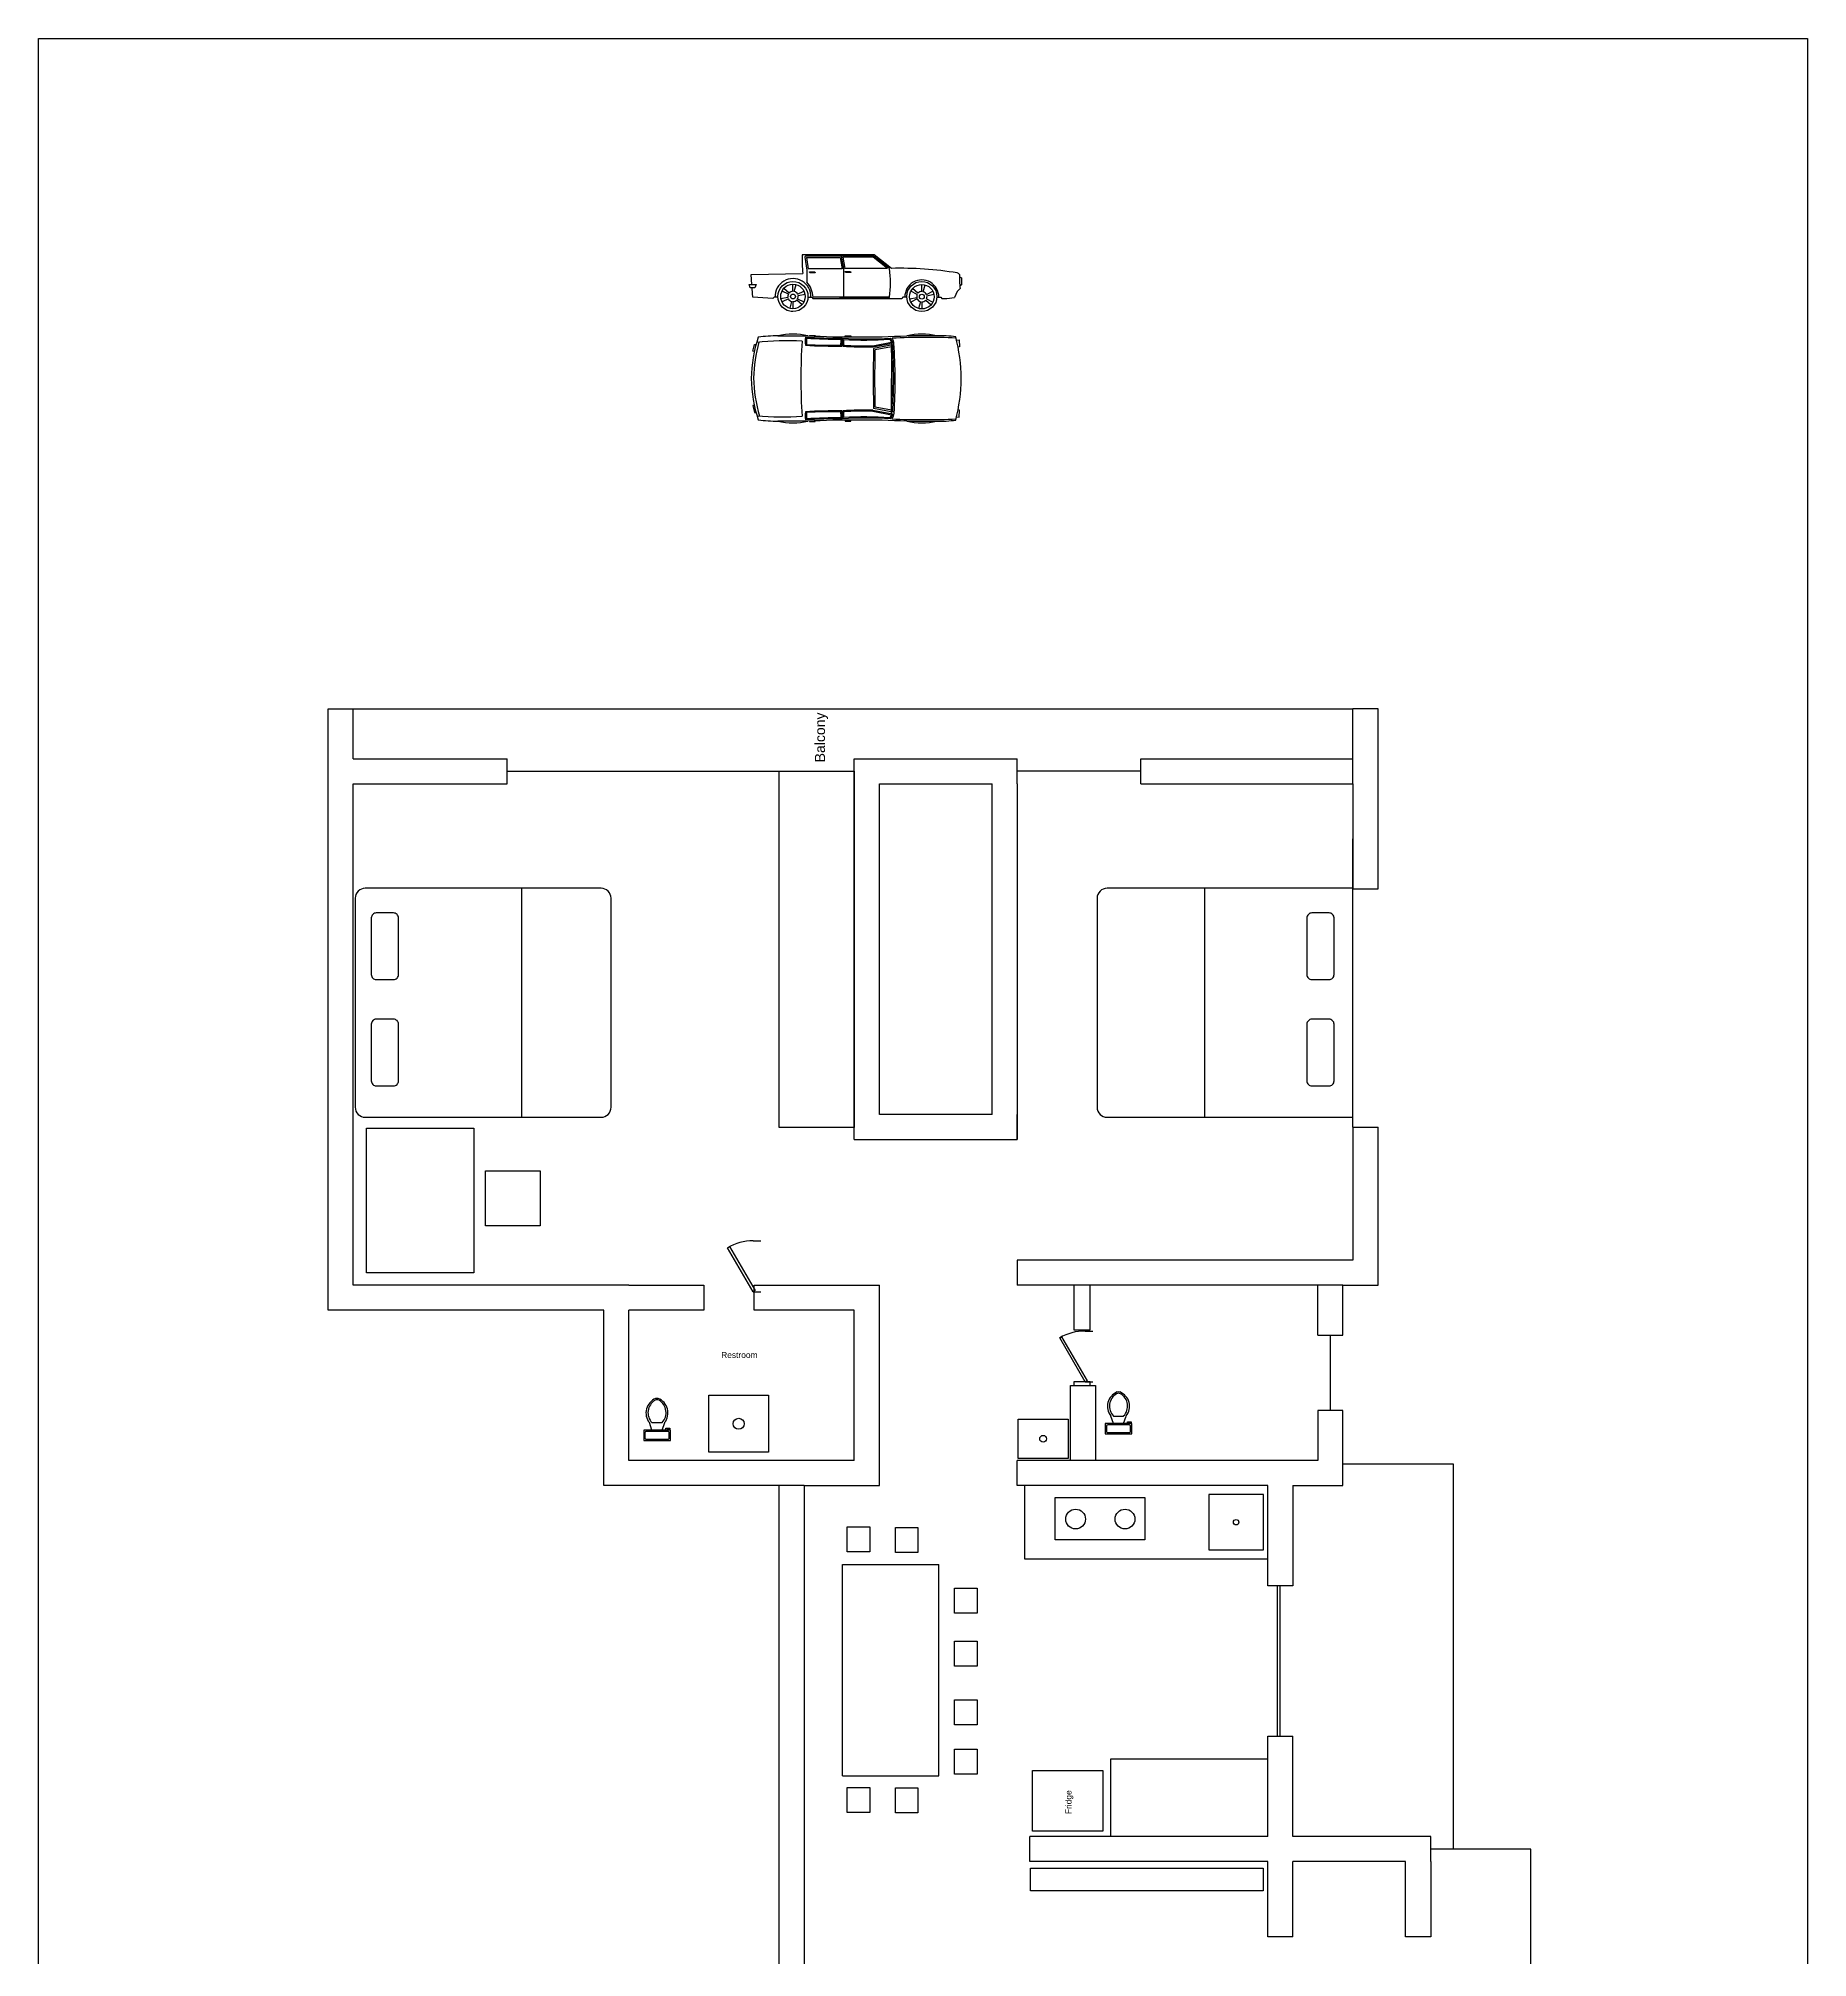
# Model space of a CAD drawing. Header units: inches. Extents: x -9463 to -3695, y -4045 to 9908.
# Drawn here: x -9114 to -5584, y -1271 to 2558 of the extents above; entities that cross this region are included whole.
import ezdxf

# ---------------------------------------------------------------- set-up
doc = ezdxf.new("R2010")
doc.units = ezdxf.units.IN
doc.header["$MEASUREMENT"] = 0
doc.styles.get("Standard").update_dxf_attribs({"font": 'arial.ttf'})

# ---------------------------------------------------------------- blocks, each defined once
blk = doc.blocks.new('*U4')
for p, q in [((6, 9.5), (2, 9.5)), ((8, 4), (14, 6)), ((14, 4), (14, -4)), ((8, -4), (14, -6)), ((8, -7), (9.5, -7)), ((8.5, -8), (8, -8)), ((8.5, -10), (8.5, -8)), ((9.5, -10), (8.5, -10)), ((9.5, -7), (9.5, -10))]:
    blk.add_line(p, q)
blk.add_lwpolyline([(8, 10.5), (0, 10.5), (0, -10.5), (8, -10.5)], close=True)
for points in [[(1, 8.5), (1, -8.5)], [(7, -8.5), (7, 8.5)], [(2, -9.5), (6, -9.5)]]:
    blk.add_lwpolyline(points)
for centre, radius, start, end in [((1.9, 8.6), 0.884, 81.9774, 188.2376), ((6.1, 8.6), 0.884, 351.9774, 98.2376), ((21.6, -3.5), 12.2, 22.136, 128.6382), ((21.8, -4.2), 11.3, 31.1605, 133.7396), ((27.9, 0.1), 4, 335.8394, 24.3757), ((29, 0.1), 4, 344.9681, 15.247), ((1.9, -8.6), 0.884, 171.9774, 278.2376), ((6.1, -8.6), 0.884, 261.9774, 8.2376), ((21.6, 3.6), 12.2, 231.5766, 338.079), ((21.8, 4.2), 11.3, 226.4753, 329.0544)]:
    blk.add_arc(centre, radius, start, end)
blk = doc.blocks.new('*U116')
for p, q in [((0, 0), (0, -6)), ((40, 0), (40, -6))]:
    blk.add_line(p, q)
blk.add_lwpolyline([(0, 0), (34.6, 20), (35.5, 18.5), (0.9, -1.5)], close=True)
blk.add_arc((0, 0), 40, 0, 30)
blk = doc.blocks.new('*U2')
for p, q in [((0, 0), (0, -6)), ((40, 0), (40, -6))]:
    blk.add_line(p, q)
blk.add_lwpolyline([(0, 0), (34.6, 20), (35.5, 18.5), (0.9, -1.5)], close=True)
blk.add_arc((0, 0), 40, 0, 30)

msp = doc.modelspace()

# ---------------------------------------------------------------- linework, layer by layer
for p, q in [((-7565.65722, 2125.85689), (-7589.67605, 2125.85689)), ((-7584.49534, 2121.01464), (-7580.53686, 2095.05991)), ((-7512.08364, 2123.31618), (-7582.5182, 2123.31618)), ((-7581.54927, 2120.63539), (-7578.26105, 2097.89348)), ((-7581.54927, 2120.63539), (-7514.02029, 2120.63539)), ((-7446.42724, 2125.85689), (-7565.65722, 2125.85689)), ((-7514.02029, 2120.63539), (-7510.10393, 2097.89348)), ((-7447.49291, 2123.31618), (-7512.08364, 2123.31618)), ((-7512.08364, 2123.31618), (-7507.65312, 2098.03192)), ((-7448.09788, 2120.91227), (-7509.11867, 2120.91227)), ((-7509.11867, 2120.91227), (-7505.20231, 2098.17036)), ((-7419.91989, 2098.17036), (-7448.09788, 2120.91227)), ((-7415.66037, 2098.17036), (-7447.49291, 2123.31618)), ((-7411.9091, 2098.42651), (-7446.42724, 2125.85689)), ((-7691.67929, 2086.58873), (-7588.67677, 2088.26227)), ((-7690.37896, 2066.39902), (-7691.67929, 2086.58873)), ((-7580.53686, 2095.05991), (-7580.53686, 2095.05991)), ((-7580.53686, 2095.05991), (-7580.53686, 2071.28049)), ((-7510.10393, 2097.89348), (-7578.26105, 2097.89348)), ((-7575.45324, 2091.61805), (-7564.93331, 2091.61805)), ((-7574.86551, 2089.66107), (-7575.45324, 2091.61805)), ((-7563.97653, 2089.66107), (-7574.86551, 2089.66107)), ((-7564.93331, 2091.61805), (-7563.97653, 2089.66107)), ((-7507.62039, 2098.03377), (-7507.65312, 2098.03192)), ((-7507.62039, 2098.03377), (-7507.62039, 2041.21989)), ((-7419.91989, 2098.17036), (-7505.20231, 2098.17036)), ((-7504.18862, 2092.12895), (-7493.66869, 2092.12895)), ((-7503.60089, 2090.17197), (-7504.18862, 2092.12895)), ((-7492.71191, 2090.17197), (-7503.60089, 2090.17197)), ((-7493.66869, 2092.12895), (-7492.71191, 2090.17197)), ((-7276.05877, 2082.08466), (-7271.85154, 2079.95432)), ((-7271.85154, 2079.95432), (-7271.85154, 2069.48458)), ((-7271.85154, 2069.48458), (-7271.85154, 2065.62406)), ((-7693.56076, 2059.79159), (-7695.80889, 2066.39902)), ((-7695.80889, 2066.39902), (-7681.92338, 2066.39902)), ((-7689.59347, 2059.79159), (-7693.56076, 2059.79159)), ((-7689.21224, 2048.28366), (-7689.95341, 2059.79159)), ((-7684.56824, 2059.79159), (-7689.59347, 2059.79159)), ((-7688.52974, 2041.44), (-7689.21224, 2048.28366)), ((-7648.32188, 2038.31845), (-7688.52974, 2041.44)), ((-7681.92338, 2066.39902), (-7684.56824, 2059.79159)), ((-7646.12544, 2041.05656), (-7648.32188, 2038.31845)), ((-7638.33451, 2041.05656), (-7646.12544, 2041.05656)), ((-7618.41201, 2040.53113), (-7632.27816, 2037.729)), ((-7617.53549, 2047.16724), (-7630.1986, 2053.47342)), ((-7617.53549, 2037.97815), (-7630.1986, 2031.67197)), ((-7616.02619, 2049.40509), (-7626.61774, 2058.7828)), ((-7610.98543, 2032.61934), (-7614.65835, 2018.95801)), ((-7608.30942, 2052.87951), (-7608.30942, 2067.02596)), ((-7608.30942, 2032.26589), (-7608.30942, 2018.11943)), ((-7605.6334, 2052.52605), (-7601.96049, 2066.18738)), ((-7600.59264, 2035.7403), (-7590.00109, 2026.36259)), ((-7599.08334, 2047.16724), (-7586.42023, 2053.47342)), ((-7599.08334, 2037.97815), (-7586.42023, 2031.67197)), ((-7598.20683, 2044.61427), (-7584.34067, 2047.41639)), ((-7578.41118, 2041.05656), (-7570.62025, 2041.05656)), ((-7570.62025, 2041.05656), (-7568.42381, 2038.31845)), ((-7568.42381, 2038.31845), (-7391.23108, 2038.31845)), ((-7507.62039, 2041.21989), (-7568.00361, 2041.2199)), ((-7414.80449, 2038.31845), (-7515.75035, 2038.31845)), ((-7415.66037, 2041.21989), (-7507.62039, 2041.21989)), ((-7389.03464, 2041.05656), (-7391.23108, 2038.31845)), ((-7381.24371, 2041.05656), (-7389.03464, 2041.05656)), ((-7361.32939, 2040.12788), (-7375.19554, 2037.32575)), ((-7360.45287, 2046.764), (-7373.11598, 2053.07017)), ((-7360.45287, 2037.5749), (-7373.11598, 2031.26873)), ((-7358.94358, 2049.00185), (-7369.53512, 2058.37955)), ((-7353.90281, 2032.21609), (-7357.57573, 2018.55477)), ((-7351.2268, 2052.47626), (-7351.2268, 2066.62272)), ((-7351.2268, 2031.86264), (-7351.2268, 2017.71618)), ((-7348.55079, 2052.12281), (-7344.87787, 2065.78413)), ((-7343.51002, 2035.33705), (-7332.91847, 2025.95935)), ((-7342.00072, 2046.764), (-7329.33761, 2053.07017)), ((-7342.00072, 2037.5749), (-7329.33761, 2031.26873)), ((-7341.12421, 2044.21102), (-7327.25805, 2047.01314)), ((-7321.32038, 2041.05656), (-7313.52945, 2041.05656)), ((-7313.52945, 2041.05656), (-7311.33301, 2038.31845)), ((-7311.33301, 2038.31845), (-7301.62106, 2038.31845)), ((-7271.85154, 2065.62406), (-7275.47605, 2063.2768)), ((-7608.37285, 2012.5727), (-7612.04002, 2012.5727))]:
    msp.add_line(p, q)
at = {"color": 7, "true_color": 0xffffff}
for p, q in [((-7301.62106, 2038.31845), (-7285.74365, 2040.24488)), ((-7280.70737, 2052.61954), (-7285.74365, 2040.24488)), ((-7280.70737, 2052.61954), (-7274.89978, 2058.73693)), ((-7504.18862, 1961.95456), (-7504.18862, 1964.06982)), ((-7504.18862, 1964.06982), (-7492.64749, 1963.86986)), ((-7492.64749, 1963.86986), (-7492.76184, 1961.87025)), ((-7281.99718, 1955.57733), (-7277.0721, 1956.28486)), ((-7277.0721, 1956.28486), (-7276.25904, 1942.16672)), ((-7688.61998, 1933.16874), (-7684.99057, 1946.8366)), ((-7685.56897, 1932.6312), (-7688.61998, 1933.16874)), ((-7684.99057, 1946.8366), (-7682.17585, 1946.50501)), ((-7448.85141, 1944.35454), (-7412.00161, 1951.22641)), ((-7448.7749, 1942.24156), (-7409.43898, 1949.57704)), ((-7409.37632, 1946.32065), (-7447.63161, 1939.09345)), ((-7411.9091, 1942.307), (-7444.25106, 1936.19996)), ((-7276.25904, 1942.16672), (-7278.97718, 1941.6072)), ((-7685.56897, 1825.32618), (-7688.61998, 1824.78864)), ((-7688.61998, 1824.78864), (-7684.99057, 1811.12077)), ((-7684.99057, 1811.12077), (-7682.17585, 1811.45237)), ((-7448.85141, 1813.60283), (-7412.00161, 1806.73097)), ((-7448.7749, 1815.71582), (-7409.43898, 1808.38033)), ((-7409.37632, 1811.63673), (-7447.63161, 1818.86392)), ((-7411.9091, 1815.65038), (-7444.25106, 1821.75742)), ((-7281.99718, 1802.38005), (-7277.0721, 1801.67251)), ((-7276.25904, 1815.79066), (-7278.97718, 1816.35017)), ((-7277.0721, 1801.67251), (-7276.25904, 1815.79066)), ((-7504.18862, 1796.00281), (-7504.18862, 1793.88756)), ((-7504.18862, 1793.88756), (-7492.64749, 1794.08752)), ((-7492.64749, 1794.08752), (-7492.76184, 1796.08713))]:
    msp.add_line(p, q, dxfattribs=at)
at = {"color": 251, "true_color": 0x636466}
for p in [(-7411.9091, 1949.11641), (-7411.9091, 1808.84097)]:
    msp.add_line(p, (-7411.9091, 1878.97869), dxfattribs=at)
at = {"color": 61, "linetype": 'ByBlock', "true_color": 0xe5e878}
for p, q in [((-8535.99677, 1120.26053), (-8535.99677, 1220.26053)), ((-8535.99677, 1220.26053), (-8485.99677, 1220.26053)), ((-8485.99677, 1220.26053), (-6490.99677, 1220.26053)), ((-8485.99677, 1120.26053), (-8485.99677, 1220.26053)), ((-6490.99677, 1070.26053), (-6490.99677, 1220.26053)), ((-6440.99677, 1220.26053), (-6490.99677, 1220.26053)), ((-6440.99677, 1120.26053), (-6440.99677, 1220.26053)), ((-8535.99677, 20.26053), (-8535.99677, 1120.26053)), ((-8485.99677, 1120.26053), (-8178.30896, 1120.26053)), ((-8178.30896, 1070.26053), (-8178.30896, 1120.26053)), ((-7485.99677, 1120.26053), (-7160.99677, 1120.26053)), ((-7485.99677, 1070.26053), (-7485.99677, 1120.26053)), ((-7160.99677, 1070.26053), (-7160.99677, 1120.26053)), ((-6914.23087, 1120.26053), (-6490.99677, 1120.26053)), ((-6914.23087, 1070.26053), (-6914.23087, 1120.26053)), ((-6440.99677, 860.60447), (-6440.99677, 1120.26053)), ((-8178.30896, 1095.26053), (-7636.1971, 1095.26053)), ((-6914.23087, 1095.26053), (-7160.99677, 1095.26053)), ((-8485.99677, 70.26053), (-8485.99677, 1070.26053)), ((-8485.99677, 1070.26053), (-8178.30896, 1070.26053)), ((-7485.99677, 360.67578), (-7485.99677, 1070.26053)), ((-7435.99677, 1070.26053), (-7210.99677, 1070.26053)), ((-7435.99677, 410.67578), (-7435.99677, 1070.26053)), ((-7210.99677, 410.67578), (-7210.99677, 1070.26053)), ((-7160.99677, 1070.26053), (-7160.99677, 360.67578)), ((-6914.23087, 1070.26053), (-6490.99677, 1070.26053)), ((-6490.99677, 1070.26053), (-6490.99677, 860.60447)), ((-6490.99677, 860.60447), (-6490.99677, 960.60447)), ((-8149.23151, 404.98492), (-8149.23151, 861.95417)), ((-6786.29518, 404.98492), (-6786.29518, 861.95417)), ((-6490.99677, 860.60447), (-6440.99677, 860.60447)), ((-6490.99677, 385.63781), (-6490.99677, 860.60447)), ((-7210.99677, 410.67578), (-7435.99677, 410.67578)), ((-7160.99677, 360.67578), (-7160.99677, 410.67578)), ((-6490.99677, 385.63781), (-6490.99677, 120.26053)), ((-6490.99677, 385.63781), (-6440.99677, 385.63781)), ((-6440.99677, 120.26053), (-6440.99677, 385.63781)), ((-7485.99677, 360.67578), (-7160.99677, 360.67578)), ((-6490.99677, 120.26053), (-7160.99677, 120.26053)), ((-7160.99677, 120.26053), (-7160.99677, 70.26053)), ((-6440.99677, 70.26053), (-6440.99677, 120.26053)), ((-7985.99677, 70.26053), (-8485.99677, 70.26053)), ((-7935.99677, 70.26053), (-7985.99677, 70.26053)), ((-7935.99677, 70.26053), (-7785.99677, 70.26053)), ((-7785.99677, 70.26053), (-7785.99677, 20.26053)), ((-7685.99677, 70.26053), (-7435.99677, 70.26053)), ((-7685.99677, 20.26053), (-7685.99677, 70.26053)), ((-7435.99677, -329.73947), (-7435.99677, 70.26053)), ((-6560.99677, 70.26053), (-7160.99677, 70.26053)), ((-6510.99677, 70.26053), (-6560.99677, 70.26053)), ((-6560.99677, -29.73947), (-6560.99677, 70.26053)), ((-6510.99677, -29.73947), (-6510.99677, 70.26053)), ((-6510.99677, 70.26053), (-6440.99677, 70.26053)), ((-7985.99677, 20.26053), (-8535.99677, 20.26053)), ((-7985.99677, -329.73947), (-7985.99677, 20.26053)), ((-7935.99677, -279.73947), (-7935.99677, 20.26053)), ((-7785.99677, 20.26053), (-7935.99677, 20.26053)), ((-7485.99677, 20.26053), (-7685.99677, 20.26053)), ((-7485.99677, -279.73947), (-7485.99677, 20.26053)), ((-6560.99677, -29.73947), (-6510.99677, -29.73947)), ((-6535.99677, -179.73947), (-6535.99677, -29.73947)), ((-7054.67608, -279.73947), (-7054.67608, -129.73947)), ((-7054.67608, -129.73947), (-7004.67608, -129.73947)), ((-7004.67608, -129.73947), (-7004.67608, -279.73947)), ((-6510.99677, -179.73947), (-6560.99677, -179.73947)), ((-6560.99677, -179.73947), (-6560.99677, -279.73947)), ((-6510.99677, -279.73947), (-6510.99677, -179.73947)), ((-7635.99677, -279.73947), (-7935.99677, -279.73947)), ((-7585.99677, -279.73947), (-7635.99677, -279.73947)), ((-7485.99677, -279.73947), (-7585.99677, -279.73947)), ((-6610.99677, -279.73947), (-7160.99677, -279.73947)), ((-7160.99677, -329.73947), (-7160.99677, -279.73947)), ((-6560.99677, -279.73947), (-6610.99677, -279.73947)), ((-6510.99677, -329.73947), (-6510.99677, -279.73947)), ((-6290.51005, -286.73941), (-6510.99677, -286.73941)), ((-6290.51005, -1054.73947), (-6290.51005, -286.73941)), ((-7635.99677, -329.73947), (-7985.99677, -329.73947)), ((-7635.99677, -1029.73947), (-7635.99677, -329.73947)), ((-7585.99677, -329.73947), (-7635.99677, -329.73947)), ((-7585.99677, -329.73947), (-7585.99677, -1679.73947)), ((-7585.99677, -329.73947), (-7435.99677, -329.73947)), ((-6660.99677, -329.73947), (-7160.99677, -329.73947)), ((-7146.38248, -329.73947), (-7146.38248, -475.85926)), ((-6660.99677, -529.73947), (-6660.99677, -329.73947)), ((-6610.99677, -329.73947), (-6610.99677, -529.73947)), ((-6610.99677, -329.73947), (-6510.99677, -329.73947)), ((-7509.53492, -909.02869), (-7509.53492, -487.16274)), ((-7509.53492, -487.16274), (-7317.57427, -487.16274)), ((-7317.57427, -909.02869), (-7317.57427, -487.16274)), ((-7146.38248, -475.85926), (-6660.99677, -475.85926)), ((-6610.99677, -529.73947), (-6660.99677, -529.73947)), ((-6641.36152, -829.73947), (-6641.36152, -529.73947)), ((-6635.99677, -829.73947), (-6635.99677, -529.73947)), ((-6660.99677, -1029.73947), (-6660.99677, -829.73947)), ((-6660.99677, -829.73947), (-6610.99677, -829.73947)), ((-6610.99677, -1029.73947), (-6610.99677, -829.73947)), ((-6974.3692, -874.69418), (-6660.99677, -874.69418)), ((-6974.3692, -1029.73947), (-6974.3692, -874.69418)), ((-7509.53492, -909.02869), (-7317.57427, -909.02869)), ((-7635.99677, -1679.73947), (-7635.99677, -1029.73947)), ((-6660.99677, -1029.73947), (-7135.99677, -1029.73947)), ((-7135.99677, -1079.73947), (-7135.99677, -1029.73947)), ((-6335.99677, -1029.73947), (-6610.99677, -1029.73947)), ((-6335.99677, -1079.73947), (-6335.99677, -1029.73947)), ((-6135.99677, -1054.73947), (-6335.99677, -1054.73947)), ((-6135.99677, -1854.73947), (-6135.99677, -1054.73947)), ((-6660.99677, -1079.73947), (-7135.99677, -1079.73947)), ((-6660.99677, -1229.73947), (-6660.99677, -1079.73947)), ((-6385.99677, -1079.73947), (-6610.99677, -1079.73947)), ((-6610.99677, -1229.73947), (-6610.99677, -1079.73947)), ((-6385.99677, -1229.73947), (-6385.99677, -1079.73947)), ((-6335.99677, -1079.73947), (-6335.99677, -1229.73947)), ((-6610.99677, -1229.73947), (-6660.99677, -1229.73947)), ((-6335.99677, -1229.73947), (-6385.99677, -1229.73947))]:
    msp.add_line(p, q, dxfattribs=at)
at = {"color": 61, "true_color": 0xe5e878}
for p, q in [((-7047.64011, 70.26053), (-7047.64011, -18.80673)), ((-7015.5395, 70.26053), (-7047.64011, 70.26053)), ((-7047.64011, 70.26053), (-7047.64011, -18.80673)), ((-7015.5395, -18.80673), (-7015.5395, 70.26053)), ((-7047.64011, -18.80673), (-7015.5395, -18.80673)), ((-7015.5395, -122.90497), (-7047.64011, -122.90497)), ((-7047.64011, -122.90497), (-7047.64011, -129.73947)), ((-7047.64011, -129.73947), (-7015.5395, -129.73947)), ((-7015.5395, -129.73947), (-7015.5395, -122.90497))]:
    msp.add_line(p, q, dxfattribs=at)
msp.add_lwpolyline([(-9113.92914, 2557.50432), (-5583.89717, 2557.50432), (-5583.89717, -2507.69353), (-9113.92914, -2507.69353)], close=True)
at = {"color": 7, "true_color": 0xffffff}
for points in [[(-7575.45324, 1964.07615), (-7575.45324, 1965.02875), (-7564.25432, 1964.88292), (-7564.03541, 1963.55222)], [(-7575.45324, 1793.88123), (-7575.45324, 1792.92863), (-7564.25432, 1793.07446), (-7564.03541, 1794.40516)]]:
    msp.add_lwpolyline(points, dxfattribs=at)
at = {"color": 254, "linetype": 'ByBlock', "true_color": 0xddb3d4}
msp.add_lwpolyline([(-7485.99677, 1095.26053), (-7485.99677, 384.95039), (-7636.1971, 384.95039), (-7636.1971, 1095.26053)], close=True, dxfattribs=at)
at = {"linetype": 'ByBlock'}
for points in [[(-7971.28381, 424.98492), (-7971.28381, 841.95417, 0.4142135624), (-7991.28381, 861.95417), (-8461.76878, 861.95417, 0.4142135624), (-8481.76878, 841.95417), (-8481.76878, 424.98492, 0.4142135624), (-8461.76878, 404.98492), (-7991.28381, 404.98492, 0.4142135624)], [(-6490.99677, 404.98492), (-6490.99677, 861.95417), (-6981.48174, 861.95417, 0.4142135624), (-7001.48174, 841.95417), (-7001.48174, 424.98492, 0.4142135624), (-6981.48174, 404.98492)], [(-8395.4717, 689.74349), (-8395.4717, 802.76414, 0.4142135624), (-8405.4717, 812.76414), (-8439.6739, 812.76414, 0.4142135624), (-8449.6739, 802.76414), (-8449.6739, 689.74349, 0.4142135624), (-8439.6739, 679.74349), (-8405.4717, 679.74349, 0.4142135624)], [(-6528.76379, 689.74349), (-6528.76379, 802.76414, 0.4142135624), (-6538.76379, 812.76414), (-6572.96598, 812.76414, 0.4142135624), (-6582.96598, 802.76414), (-6582.96598, 689.74349, 0.4142135624), (-6572.96598, 679.74349), (-6538.76379, 679.74349, 0.4142135624)], [(-8395.4717, 477.72887), (-8395.4717, 590.74952, 0.4142135624), (-8405.4717, 600.74952), (-8439.6739, 600.74952, 0.4142135624), (-8449.6739, 590.74952), (-8449.6739, 477.72887, 0.4142135624), (-8439.6739, 467.72887), (-8405.4717, 467.72887, 0.4142135624)], [(-6528.76379, 477.67603), (-6528.76379, 590.69668, 0.4142135624), (-6538.76379, 600.69668), (-6572.96598, 600.69668, 0.4142135624), (-6582.96598, 590.69668), (-6582.96598, 477.67603, 0.4142135624), (-6572.96598, 467.67603), (-6538.76379, 467.67603, 0.4142135624)]]:
    msp.add_lwpolyline(points, format="xyb", close=True, dxfattribs=at)
at = {"color": 143, "linetype": 'ByBlock', "true_color": 0x7aafdf}
for points in [[(-8459.00603, 95.02563), (-8459.00603, 383.47183), (-8244.96833, 383.47183), (-8244.96833, 95.02563)], [(-8221.76078, 188.58165), (-8221.76078, 298.31925), (-8113.06452, 298.31925), (-8113.06452, 188.58165)]]:
    msp.add_lwpolyline(points, close=True, dxfattribs=at)
at = {"color": 6, "linetype": 'ByBlock'}
for points in [[(-7776.23006, -263.32637), (-7776.23006, -149.53485), (-7657.01889, -149.53485), (-7657.01889, -263.32637)], [(-7159.27262, -275.3543), (-7159.27262, -197.13842), (-7059.38398, -197.13842), (-7059.38398, -275.3543)], [(-6669.81208, -458.18211), (-6669.81208, -347.26004), (-6778.46983, -347.26004), (-6778.46983, -458.18211)]]:
    msp.add_lwpolyline(points, close=True, dxfattribs=at)
at = {"color": 3, "linetype": 'ByBlock'}
for points in [[(-7085.33219, -437.73164), (-7085.33219, -353.78666), (-6906.08476, -353.78666), (-6906.08476, -437.73164)], [(-7130.76586, -1018.8791), (-7130.76586, -898.38161), (-6990.28722, -898.38161), (-6990.28722, -1018.8791)]]:
    msp.add_lwpolyline(points, close=True, dxfattribs=at)
at = {"color": 7, "linetype": 'ByBlock', "true_color": 0xffffff}
for points in [[(-7500.13134, -461.79893), (-7500.13134, -411.79893), (-7455.21925, -411.79893), (-7455.21925, -461.79893)], [(-7403.8816, -463.03704), (-7403.8816, -413.03704), (-7358.9695, -413.03704), (-7358.9695, -463.03704)], [(-7285.87265, -584.05673), (-7285.87265, -534.05673), (-7240.96056, -534.05673), (-7240.96056, -584.05673)], [(-7285.87265, -690.05673), (-7285.87265, -640.05673), (-7240.96056, -640.05673), (-7240.96056, -690.05673)], [(-7285.87265, -807.05673), (-7285.87265, -757.05673), (-7240.96056, -757.05673), (-7240.96056, -807.05673)], [(-7285.87265, -905.55673), (-7285.87265, -855.55673), (-7240.96056, -855.55673), (-7240.96056, -905.55673)], [(-7500.13134, -982.23112), (-7500.13134, -932.23112), (-7455.21925, -932.23112), (-7455.21925, -982.23112)], [(-7403.8816, -982.77337), (-7403.8816, -932.77337), (-7358.9695, -932.77337), (-7358.9695, -982.77337)]]:
    msp.add_lwpolyline(points, close=True, dxfattribs=at)
at = {"linetype": 'ByBlock'}
msp.add_lwpolyline([(-7134.53895, -1137.9614), (-7134.53895, -1093.09973), (-6670.0902, -1093.09973), (-6670.0902, -1137.9614)], close=True, dxfattribs=at)
for centre, radius in [((-7608.37285, 2042.5727), 30), ((-7608.37285, 2042.5727), 30), ((-7608.37285, 2042.5727), 30), ((-7351.28205, 2042.5727), 30), ((-7351.28205, 2042.5727), 30), ((-7351.28205, 2042.5727), 30), ((-7608.30942, 2042.5727), 24.45327), ((-7608.30942, 2042.5727), 4.96297), ((-7351.2268, 2042.16945), 24.45327), ((-7351.2268, 2042.16945), 4.96297)]:
    msp.add_circle(centre, radius)
at = {"color": 6, "linetype": 'ByBlock'}
for centre, radius in [((-7716.62448, -206.43061), 11.01204), ((-7109.3283, -236.24636), 6.72249), ((-6724.14096, -402.72107), 5.40589)]:
    msp.add_circle(centre, radius, dxfattribs=at)
at = {"color": 3, "linetype": 'ByBlock'}
for centre in [(-7044.48196, -396.45036), (-6945.87085, -396.45036)]:
    msp.add_circle(centre, 19.72223, dxfattribs=at)
for centre, radius, start, end in [((-7409.73536, 2111.82919), 180.48664, 175.54238895, 187.50278127), ((-7582.5182, 2121.31618), 2, 90, 188.67162124), ((-7608.30942, 2042.5727), 35.73797, 357.47642149, 182.29589326), ((-7621.81354, 2036.42783), 54.02289, 5.08907418, 40.17664001), ((-7638.87709, 2069.69513), 225.02565, 352.730177, 7.269823), ((-7351.28205, 2041.87935), 33.86713, 358.60787924, 181.39212076), ((-7283.6707, 2080.08269), 10, 38.06433874, 71.82720929), ((-7608.30942, 2042.5727), 10.30681, 153.52689205, 191.42468668), ((-7608.30942, 2042.5727), 10.30681, 206.47310795, 254.95157873), ((-7608.30942, 2042.5727), 10.30681, 90, 138.47847078), ((-7608.30942, 2042.5727), 10.30681, 270, 318.47847078), ((-7608.30942, 2042.5727), 10.30681, 26.47310795, 74.95157873), ((-7608.30942, 2042.5727), 10.30681, 333.52689205, 11.42468668), ((-7351.2268, 2042.16945), 10.30681, 153.52689205, 191.42468668), ((-7351.2268, 2042.16945), 10.30681, 206.47310795, 254.95157873), ((-7351.2268, 2042.16945), 10.30681, 90, 138.47847078), ((-7351.2268, 2042.16945), 10.30681, 270, 318.47847078), ((-7351.2268, 2042.16945), 10.30681, 26.47310795, 74.95157873), ((-7351.2268, 2042.16945), 10.30681, 333.52689205, 11.42468668), ((-7619.91795, 1401.69666), 552.70048, 86.92584975, 96.3347022), ((-7632.56367, 2359.15935), 556.73245, 265.09484357, 274.35604449)]:
    msp.add_arc(centre, radius, start, end)
at = {"color": 7, "true_color": 0xffffff}
for centre, radius, start, end in [((-7395.53633, 1380.61873), 718.22909, 80.78762307, 91.30622941), ((-7153.3388, 2076.47389), 122.84816, 175.43651331, 188.30144958), ((-7422.20033, 1875.57098), 269.47895, 161.36691406, 179.27544469), ((-7628.36158, 1507.65353), 456.67498, 91.25614308, 96.18386052), ((-7608.39201, 1823.67932), 143.70172, 77.95778173, 102.04221827), ((-7608.39201, 10773.41996), 8809.25222, 269.805002919, 270.194997081), ((-6383.50219, 1878.81846), 1209.09029, 176.45394072, 183.54605928), ((-7514.85483, 1952.8656), 69.18229, 172.83157983, 186.31411012), ((-7487.25748, 3837.87205), 1878.83986, 267.06388145, 269.29004648), ((-7512.47166, 1952.30947), 69.18229, 174.15729782, 184.60658805), ((-7486.66667, 3835.80745), 1878.83986, 267.11307301, 269.21100765), ((-7479.82745, 3978.21235), 2016.40496, 267.19764395, 272.80235605), ((-7661.54249, 1953.2378), 149.05529, 356.91737697, 1.50235163), ((-7642.29359, 1953.03339), 131.89908, 355.84350961, 2.6694411), ((-7362.17951, 1951.3278), 147.15277, 176.91242212, 183.08757788), ((-7465.02426, 2668.32044), 710.43637, 266.44155592, 274.10186089), ((-7432.01496, 1951.22372), 75.38563, 175.63186266, 184.43611342), ((-7465.3134, 2666.16702), 710.43637, 266.62142465, 274.03619815), ((-7432.01496, 1951.22372), 75.38563, 173.9648099, 173.9841915), ((-7429.87683, 1945.79973), 18.68079, 16.88759576, 38.75082539), ((-7427.94787, 1947.04858), 18.68079, 7.7789209, 42.6447056), ((-7344.14107, 724.5525), 1236.46886, 87.16366432, 93.08857805), ((-7425.83283, 1947.51349), 19.08679, 3.9548867, 37.85087674), ((-7351.26288, 1823.67932), 143.70172, 77.95778173, 102.04221827), ((-7351.26288, -14392.72913), 16357.00949, 89.87774162, 90.105017737), ((-7317.51032, 1699.44511), 264.80051, 82.64427072, 90.81612959), ((-7617.36033, 1875.76855), 344.72871, 0.53354959, 14.49737115), ((-7417.32296, 1876.66569), 269.47895, 163.87159616, 179.27544469), ((-7511.83233, 3388.48978), 1445.01695, 267.15250499, 270.04325495), ((-7519.34162, 3190.59051), 1245.386, 267.14232838, 270.30542619), ((-7465.30182, 2652.48567), 710.43637, 266.46398355, 271.33299481), ((-7465.37832, 2654.59866), 710.43637, 266.62722418, 271.33299481), ((2116.57557, 1790.51008), 9565.36125, 179.10996119, 179.470072256), ((-14977.10755, 2005.86386), 7533.17861, 359.034892338, 359.470143416), ((-8581.01959, 1877.52038), 1170.9042, 0.07135941, 3.17181923), ((-8568.00863, 1877.77525), 1160.65813, 0.05940748, 3.38570701), ((-8618.74708, 1874.95065), 1214.20529, 356.91273539, 3.4883615), ((-7422.20033, 1882.38639), 269.47895, 180.72455531, 198.63308594), ((-7417.32296, 1883.4811), 269.47895, 180.72455531, 197.14677251), ((2116.57557, 1967.4473), 9565.36125, 180.529927744, 180.89003881), ((-14977.10755, 1752.09352), 7533.17861, 0.529856584, 0.965107662), ((-8581.01959, 1880.437), 1170.9042, 356.82818077, 359.92864059), ((-8568.00863, 1880.18212), 1160.65813, 356.61429299, 359.94059252), ((-7617.36033, 1882.18882), 344.72871, 345.50262885, 359.46645041), ((-7514.85483, 1805.09178), 69.18229, 173.68588988, 187.16842017), ((-7511.83233, 369.4676), 1445.01695, 89.95674505, 92.84749501), ((-7512.47166, 1805.64791), 69.18229, 175.39341195, 185.84270218), ((-7519.34162, 567.36686), 1245.386, 89.69457381, 92.85767162), ((-7486.66667, -77.85008), 1878.83986, 90.78899235, 92.88692699), ((-7661.54249, 1804.71958), 149.05529, 358.49764837, 3.08262303), ((-7642.29359, 1804.92398), 131.89908, 357.3305589, 4.15649039), ((-7362.17951, 1806.62958), 147.15277, 176.91242212, 183.08757788), ((-7465.30182, 1105.47171), 710.43637, 88.66700519, 93.53601645), ((-7465.02426, 1089.63693), 710.43637, 85.89813911, 93.55844408), ((-7432.01496, 1806.73365), 75.38563, 175.56388658, 184.36813734), ((-7465.3134, 1091.79036), 710.43637, 85.96380185, 93.37857535), ((-7465.37832, 1103.35872), 710.43637, 88.66700519, 93.37277582), ((-7429.87683, 1812.15765), 18.68079, 321.24917461, 343.11240424), ((-7427.94787, 1810.9088), 18.68079, 317.3552944, 352.2210791), ((-7431.28973, 1813.40968), 25.28095, 323.23307416, 351.23511234), ((-7628.36158, 2250.30385), 456.67498, 263.81613948, 268.74385692), ((-7608.39201, -7015.46259), 8809.25222, 89.805002919, 90.194997081), ((-7608.39201, 1934.27806), 143.70172, 257.95778173, 282.04221827), ((-7487.25748, -79.91467), 1878.83986, 90.70995352, 92.93611855), ((-7479.82745, -220.25498), 2016.40496, 87.19764395, 92.80235605), ((-7432.01496, 1806.73365), 75.38563, 186.0158085, 186.0351901), ((-7347.50343, 3209.27991), 1412.43211, 267.42183945, 272.61796274), ((-7351.26288, 1934.27806), 143.70172, 257.95778173, 282.04221827), ((-7351.26288, 18150.68651), 16357.00949, 269.894982263, 270.122258379), ((-7317.51032, 2058.51227), 264.80051, 269.18387041, 277.35572928)]:
    msp.add_arc(centre, radius, start, end, dxfattribs=at)

# ---------------------------------------------------------------- block references
at = {"linetype": 'ByBlock', "xscale": 2.54, "yscale": 2.54, "zscale": 2.54, "rotation": 90.00000000000018}
for name, p in [('*U2', (-7687.88419, 56.89178)), ('*U116', (-7025.34486, -122.90497)), ('*U4', (-6958.70313, -226.48647)), ('*U4', (-7879.57361, -239.59618))]:
    msp.add_blockref(name, p, dxfattribs=at)

# ---------------------------------------------------------------- texts
at = {"linetype": 'ByBlock', "insert": (-7564.43174, 1113.2052), "char_height": 20, "attachment_point": 1, "rotation": 90}
msp.add_mtext_dynamic_manual_height_columns('Balcony', width=1109.3835761, gutter_width=12.5, heights=[0], dxfattribs=at)
at = {"char_height": 0.2, "attachment_point": 1}
for width, insert in [(220.430345, (-7832.64247, -25.07974)), (140.7567575, (-7790.14991, -56.92676)), (130.1335933, (-7805.1994, -79.9274))]:
    msp.add_mtext_dynamic_manual_height_columns('Restroom', width=width, gutter_width=1, heights=[0], dxfattribs=dict(at, insert=insert))
at = {"color": 1, "linetype": 'ByBlock', "insert": (-7751.5922, -63.11269), "char_height": 12, "attachment_point": 1}
msp.add_mtext_dynamic_manual_height_columns('{\\C256;Restroom}', width=63.5357362, gutter_width=12.5, heights=[0], dxfattribs=at)
at = {"color": 1, "linetype": 'ByBlock', "insert": (-7064.59874, -985.12773), "char_height": 12, "attachment_point": 1, "rotation": 90}
msp.add_mtext_dynamic_manual_height_columns('{\\C256;Fridge}', width=63.5357362, gutter_width=12.5, heights=[0], dxfattribs=at)

doc.saveas('drawing.dxf')
